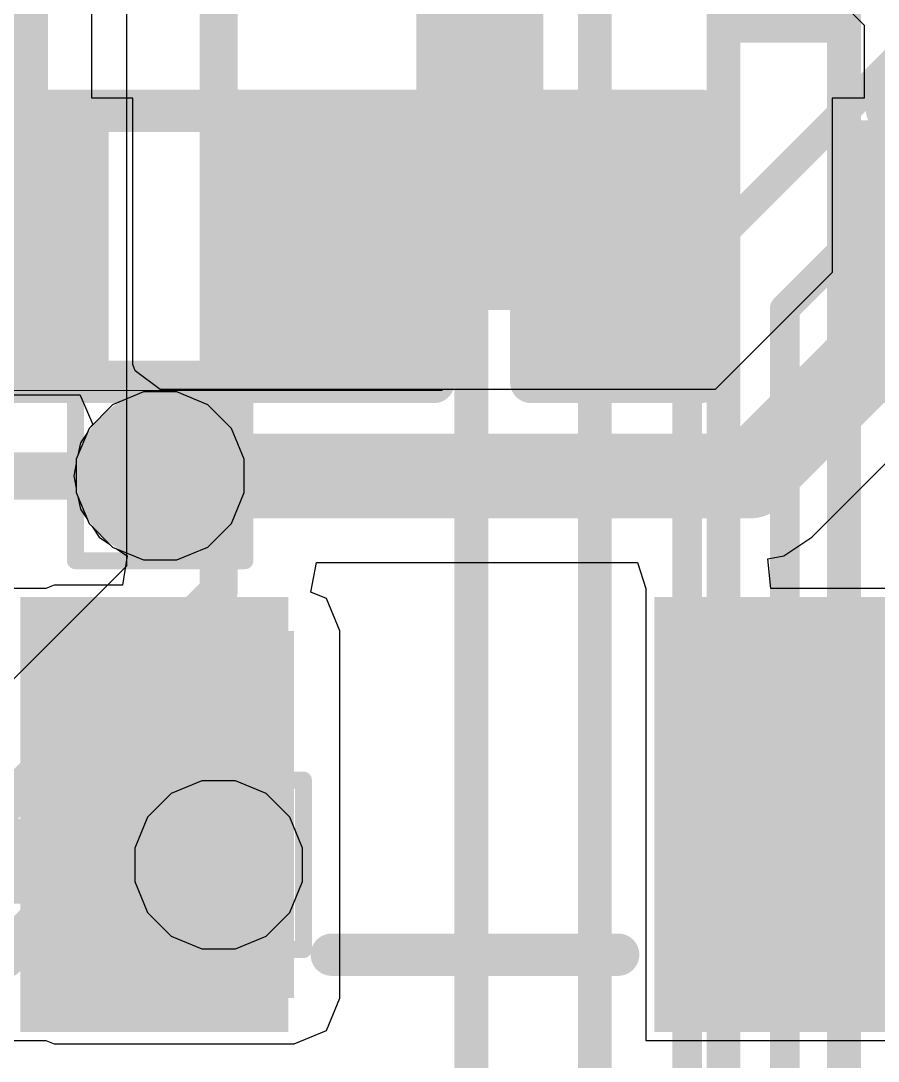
# Model space of a CAD drawing. Header units: inches. Extents: x -6 to 284, y -12 to 154.
# Drawn here: x 20.129 to 22.699, y 9.776 to 12.894 of the extents above; entities that cross this region are included whole.
import ezdxf

# ---------------------------------------------------------------- set-up
doc = ezdxf.new("R2010")
doc.units = ezdxf.units.IN
for name, color, linetype in [('Bottom Layer', 5, 'Continuous'), ('Bottom Overlay', 54, 'Continuous'), ('Bottom Paste', 16, 'Continuous'), ('Bottom Solder', 6, 'Continuous'), ('Drill Drawing', 1, 'Continuous'), ('GND-1', 16, 'Continuous'), ('GND-2', 90, 'Continuous'), ('GND-3', 216, 'Continuous'), ('GND-4', 54, 'Continuous'), ('PWR-1', 156, 'Continuous'), ('PWR-2', 130, 'Continuous'), ('Signal L1', 76, 'Continuous'), ('Signal L2', 6, 'Continuous'), ('Top Layer', 1, 'Continuous'), ('Via Holes', 16, 'Continuous')]:
    doc.layers.add(name, color=color, linetype=linetype)

# ---------------------------------------------------------------- blocks, each defined once
blk = doc.blocks.new('SOT_23_5_B_14')
at = {"layer": 'Bottom Layer'}
for points in [[(0.74999977, 1.25000004), (1.85000011, 1.25000004), (1.85000011, 0.65000124), (0.74999977, 0.65000124)], [(0.74999977, -0.65000124), (1.85000011, -0.65000124), (1.85000011, -1.25000004), (0.74999977, -1.25000004)]]:
    blk.add_hatch(color=5, dxfattribs=at).paths.add_polyline_path(points)
at = {"layer": 'Bottom Paste'}
for points in [[(0.74999977, 1.25000004), (1.85000011, 1.25000004), (1.85000011, 0.65000124), (0.74999977, 0.65000124)], [(0.74999977, -0.65000124), (1.85000011, -0.65000124), (1.85000011, -1.25000004), (0.74999977, -1.25000004)]]:
    blk.add_hatch(color=16, dxfattribs=at).paths.add_polyline_path(points)
at = {"layer": 'Bottom Solder'}
for points in [[(0.6483997699999999, 1.35160004), (1.95160011, 1.35160004), (1.95160011, 0.54840124), (0.6483997699999999, 0.54840124)], [(0.6483997699999999, -0.54840124), (1.95160011, -0.54840124), (1.95160011, -1.35160004), (0.6483997699999999, -1.35160004)]]:
    blk.add_hatch(color=6, dxfattribs=at).paths.add_polyline_path(points)
at = {"layer": 'Bottom Overlay'}
for points in [[(0.8735974400000001, 1.49859746, 0.127, 0.127, 0), (0.8735974400000001, 1.3986002, 0.127, 0.127, 0)], [(0.8800033199999999, 0.41800018, 0.127, 0.127, 0), (0.88000078, -0.43999912, 0.127, 0.127, 0)]]:
    blk.add_lwpolyline(points, format="xyseb", dxfattribs=at)
for points in [[(0.84184744, 1.3986002, 0.0635, 0.0635, 1), (0.9053474399999999, 1.3986002, 0.0635, 0.0635, 1)], [(0.8482533200000001, 0.41800018, 0.0635, 0.0635, 1), (0.9117533199999999, 0.41800018, 0.0635, 0.0635, 1)], [(0.84825078, -0.43999912, 0.0635, 0.0635, 1), (0.91175078, -0.43999912, 0.0635, 0.0635, 1)]]:
    blk.add_lwpolyline(points, format="xyseb", close=True, dxfattribs=at)
blk = doc.blocks.new('SOT_23_5_B_16')
at = {"layer": 'Bottom Overlay'}
for points in [[(-2.13360254, -0.8128, 0.127, 0.127, 0), (-2.13360254, -1.0668, 0.127, 0.127, 0)], [(-2.13360254, -0.8128, 0.127, 0.127, 0), (-2.00659746, -0.93979746, 0.127, 0.127, 0)], [(-2.00659746, -0.93979746, 0.127, 0.127, 0), (-2.13360254, -1.0668, 0.127, 0.127, 0)]]:
    blk.add_lwpolyline(points, format="xyseb", dxfattribs=at)
for points in [[(-2.16535254, -0.8128, 0.0635, 0.0635, 1), (-2.10185254, -0.8128, 0.0635, 0.0635, 1)], [(-2.16535254, -0.8128, 0.0635, 0.0635, 1), (-2.10185254, -0.8128, 0.0635, 0.0635, 1)], [(-2.16535254, -1.0668, 0.0635, 0.0635, 1), (-2.10185254, -1.0668, 0.0635, 0.0635, 1)], [(-2.16535254, -1.0668, 0.0635, 0.0635, 1), (-2.10185254, -1.0668, 0.0635, 0.0635, 1)]]:
    blk.add_lwpolyline(points, format="xyseb", close=True, dxfattribs=at)
blk = doc.blocks.new('R___0402_B_48')
at = {"layer": 'Bottom Layer'}
for points in [[(-0.2413, 0.3175), (-0.2412999999999999, -0.3175), (-0.6985, -0.3175), (-0.6985, 0.3175)], [(0.6985, 0.31749746), (0.6985, -0.31750254), (0.2413, -0.31750254), (0.2412999999999999, 0.31749746)]]:
    blk.add_hatch(color=5, dxfattribs=at).paths.add_polyline_path(points)
at = {"layer": 'Bottom Paste'}
for points in [[(-0.2413, 0.3175), (-0.2412999999999999, -0.3175), (-0.6985, -0.3175), (-0.6985, 0.3175)], [(0.6985, 0.31749746), (0.6985, -0.31750254), (0.2413, -0.31750254), (0.2412999999999999, 0.31749746)]]:
    blk.add_hatch(color=16, dxfattribs=at).paths.add_polyline_path(points)
at = {"layer": 'Bottom Solder'}
for points in [[(-0.18629884, 0.37250116), (-0.1862988399999999, -0.37250116), (-0.75350116, -0.37250116), (-0.75350116, 0.37250116)], [(0.75350116, 0.3724986199999999), (0.75350116, -0.3725037), (0.18629884, -0.3725037), (0.1862988399999999, 0.3724986199999999)]]:
    blk.add_hatch(color=6, dxfattribs=at).paths.add_polyline_path(points)
at = {"layer": 'Bottom Overlay'}
for points in [[(0.7874, 0.4064, 0.127, 0.127, 0), (-0.7874, 0.4064, 0.127, 0.127, 0)], [(-0.7874, 0.4064, 0.127, 0.127, 0), (-0.7874, -0.4064, 0.127, 0.127, 0)], [(0.7874, 0.4064, 0.127, 0.127, 0), (0.7874, -0.4064, 0.127, 0.127, 0)], [(0.8128, 0.4318, 0.0032258, 0.0032258, 0), (-0.8128, 0.4318, 0.0032258, 0.0032258, 0)], [(0.7874, -0.4064, 0.127, 0.127, 0), (-0.7874, -0.4064, 0.127, 0.127, 0)]]:
    blk.add_lwpolyline(points, format="xyseb", dxfattribs=at)
for points in [[(-0.8191499999999999, 0.4064, 0.0635, 0.0635, 1), (-0.7556499999999999, 0.4064, 0.0635, 0.0635, 1)], [(-0.8191499999999999, 0.4064, 0.0635, 0.0635, 1), (-0.7556499999999999, 0.4064, 0.0635, 0.0635, 1)], [(0.7556499999999999, 0.4064, 0.0635, 0.0635, 1), (0.8191499999999999, 0.4064, 0.0635, 0.0635, 1)], [(0.7556499999999999, 0.4064, 0.0635, 0.0635, 1), (0.8191499999999999, 0.4064, 0.0635, 0.0635, 1)], [(-0.81360518, 0.4318, 0.0016129, 0.0016129, 1), (-0.8119948199999999, 0.4318, 0.0016129, 0.0016129, 1)], [(0.8119948199999999, 0.4318, 0.0016129, 0.0016129, 1), (0.81360518, 0.4318, 0.0016129, 0.0016129, 1)], [(-0.8191499999999999, -0.4064, 0.0635, 0.0635, 1), (-0.7556499999999999, -0.4064, 0.0635, 0.0635, 1)], [(-0.8191499999999999, -0.4064, 0.0635, 0.0635, 1), (-0.7556499999999999, -0.4064, 0.0635, 0.0635, 1)], [(0.7556499999999999, -0.4064, 0.0635, 0.0635, 1), (0.8191499999999999, -0.4064, 0.0635, 0.0635, 1)], [(0.7556499999999999, -0.4064, 0.0635, 0.0635, 1), (0.8191499999999999, -0.4064, 0.0635, 0.0635, 1)]]:
    blk.add_lwpolyline(points, format="xyseb", close=True, dxfattribs=at)
blk = doc.blocks.new('C___0402_B_77')
at = {"layer": 'Bottom Layer'}
for points in [[(-0.2412999999999999, 0.31749746), (-0.2413000000000001, -0.3175025400000001), (-0.6985, -0.3175025399999999), (-0.6985, 0.31749746)], [(0.6985, 0.31749746), (0.6985, -0.3175025400000001), (0.2412999999999999, -0.3175025399999999), (0.2413000000000001, 0.31749746)]]:
    blk.add_hatch(color=5, dxfattribs=at).paths.add_polyline_path(points)
at = {"layer": 'Bottom Paste'}
for points in [[(-0.2412999999999999, 0.31749746), (-0.2413000000000001, -0.3175025400000001), (-0.6985, -0.3175025399999999), (-0.6985, 0.31749746)], [(0.6985, 0.31749746), (0.6985, -0.3175025400000001), (0.2412999999999999, -0.3175025399999999), (0.2413000000000001, 0.31749746)]]:
    blk.add_hatch(color=16, dxfattribs=at).paths.add_polyline_path(points)
at = {"layer": 'Bottom Solder'}
for points in [[(-0.1813001199999999, 0.3774973399999999), (-0.1813001200000001, -0.3775024200000001), (-0.7584998799999999, -0.3775024199999999), (-0.7584998799999999, 0.3774973400000001)], [(0.7584998799999999, 0.3774973399999999), (0.7584998799999999, -0.3775024200000001), (0.1813001199999999, -0.3775024199999999), (0.1813001200000001, 0.3774973400000001)]]:
    blk.add_hatch(color=6, dxfattribs=at).paths.add_polyline_path(points)
at = {"layer": 'Bottom Overlay'}
for points in [[(-0.78740254, 0.40640254, 0.127, 0.127, 0), (-0.2794, 0.40639746, 0.127, 0.127, 0)], [(-0.78740254, -0.40640508, 0.127, 0.127, 0), (-0.78740254, 0.40640254, 0.127, 0.127, 0)], [(0.27940254, 0.40640254, 0.127, 0.127, 0), (0.7874, 0.40639492, 0.127, 0.127, 0)], [(0.7874, 0.40639492, 0.127, 0.127, 0), (0.78740254, -0.40640508, 0.127, 0.127, 0)], [(-0.78740254, -0.40640508, 0.127, 0.127, 0), (-0.2794, -0.40640508, 0.127, 0.127, 0)], [(0.2794, -0.40640508, 0.127, 0.127, 0), (0.78740254, -0.40640508, 0.127, 0.127, 0)]]:
    blk.add_lwpolyline(points, format="xyseb", dxfattribs=at)
for points in [[(-0.8191525399999998, 0.40640254, 0.0635, 0.0635, 1), (-0.75565254, 0.40640254, 0.0635, 0.0635, 1)], [(-0.8191525399999998, 0.40640254, 0.0635, 0.0635, 1), (-0.75565254, 0.40640254, 0.0635, 0.0635, 1)], [(-0.31115, 0.40639746, 0.0635, 0.0635, 1), (-0.24765, 0.40639746, 0.0635, 0.0635, 1)], [(0.24765254, 0.40640254, 0.0635, 0.0635, 1), (0.31115254, 0.40640254, 0.0635, 0.0635, 1)], [(0.7556499999999999, 0.40639492, 0.0635, 0.0635, 1), (0.8191499999999999, 0.40639492, 0.0635, 0.0635, 1)], [(0.7556499999999999, 0.40639492, 0.0635, 0.0635, 1), (0.8191499999999999, 0.40639492, 0.0635, 0.0635, 1)], [(-0.8191525399999998, -0.40640508, 0.0635, 0.0635, 1), (-0.75565254, -0.40640508, 0.0635, 0.0635, 1)], [(-0.8191525399999998, -0.40640508, 0.0635, 0.0635, 1), (-0.75565254, -0.40640508, 0.0635, 0.0635, 1)], [(-0.31115, -0.40640508, 0.0635, 0.0635, 1), (-0.24765, -0.40640508, 0.0635, 0.0635, 1)], [(0.24765, -0.40640508, 0.0635, 0.0635, 1), (0.31115, -0.40640508, 0.0635, 0.0635, 1)], [(0.75565254, -0.40640508, 0.0635, 0.0635, 1), (0.8191525399999998, -0.40640508, 0.0635, 0.0635, 1)], [(0.75565254, -0.40640508, 0.0635, 0.0635, 1), (0.8191525399999998, -0.40640508, 0.0635, 0.0635, 1)]]:
    blk.add_lwpolyline(points, format="xyseb", close=True, dxfattribs=at)

msp = doc.modelspace()

# ---------------------------------------------------------------- hatches: boundary and pattern name
at = {"layer": 'Bottom Layer'}
h = msp.add_hatch(color=5, dxfattribs=at)
edge = h.paths.add_edge_path()
edge.add_arc((20.54664166, 11.5299363), 0.1499997, 0, 360)
msp.add_hatch(color=5, dxfattribs=at).paths.add_polyline_path([(20.22908324, 9.9652836), (20.94779656, 9.9652836), (20.94779656, 11.06528648), (20.22908324, 11.06528648)])
h = msp.add_hatch(color=5, dxfattribs=at)
edge = h.paths.add_edge_path()
edge.add_arc((20.72188388, 10.3645843), 0.1499997, 0, 360)
at = {"layer": 'Bottom Solder'}
h = msp.add_hatch(color=6, dxfattribs=at)
edge = h.paths.add_edge_path()
edge.add_arc((20.54664166, 11.5299363), 0.2515997, 0, 360)
at = {"layer": 'GND-1'}
h = msp.add_hatch(color=16, dxfattribs=at)
edge = h.paths.add_edge_path()
edge.add_arc((20.72188388, 10.3645843), 0.1499997, 0, 360)
at = {"layer": 'GND-2'}
h = msp.add_hatch(color=90, dxfattribs=at)
edge = h.paths.add_edge_path()
edge.add_arc((20.72188388, 10.3645843), 0.1499997, 0, 360)
at = {"layer": 'GND-3'}
h = msp.add_hatch(color=216, dxfattribs=at)
edge = h.paths.add_edge_path()
edge.add_arc((20.72188388, 10.3645843), 0.1499997, 0, 360)
at = {"layer": 'GND-4'}
h = msp.add_hatch(color=54, dxfattribs=at)
edge = h.paths.add_edge_path()
edge.add_arc((20.54664166, 11.5299363), 0.1499997, 0, 360)
h = msp.add_hatch(color=54, dxfattribs=at)
edge = h.paths.add_edge_path()
edge.add_arc((20.72188388, 10.3645843), 0.1499997, 0, 360)
at = {"layer": 'PWR-1'}
h = msp.add_hatch(color=156, dxfattribs=at)
edge = h.paths.add_edge_path()
edge.add_arc((20.72188388, 10.3645843), 0.1499997, 0, 360)
at = {"layer": 'PWR-2'}
h = msp.add_hatch(color=130, dxfattribs=at)
edge = h.paths.add_edge_path()
edge.add_arc((20.72188388, 10.3645843), 0.1499997, 0, 360)
at = {"layer": 'Signal L1'}
h = msp.add_hatch(color=76, dxfattribs=at)
edge = h.paths.add_edge_path()
edge.add_arc((20.72188388, 10.3645843), 0.1499997, 0, 360)
at = {"layer": 'Signal L2'}
h = msp.add_hatch(color=6, dxfattribs=at)
edge = h.paths.add_edge_path()
edge.add_arc((20.54664166, 11.5299363), 0.1499997, 0, 360)
h = msp.add_hatch(color=6, dxfattribs=at)
edge = h.paths.add_edge_path()
edge.add_arc((20.72188388, 10.3645843), 0.1499997, 0, 360)
at = {"layer": 'Top Layer'}
h = msp.add_hatch(color=1, dxfattribs=at)
edge = h.paths.add_edge_path()
edge.add_arc((20.72188388, 10.3645843), 0.1499997, 0, 360)
at = {"layer": 'Via Holes'}
h = msp.add_hatch(color=7, dxfattribs=at)
edge = h.paths.add_edge_path()
edge.add_arc((20.54664166, 11.5299363), 0.07499858, 0, 360)
h = msp.add_hatch(color=7, dxfattribs=at)
edge = h.paths.add_edge_path()
edge.add_arc((20.72188388, 10.3645843), 0.07499858, 0, 360)

# ---------------------------------------------------------------- linework, layer by layer
at = {"layer": 'Bottom Layer'}
for p, q in [((22.4898331, 13.0482721), (22.65693208, 12.88117312)), ((20.34200656, 12.6624334), (20.34200656, 12.95857454)), ((22.65693208, 12.88117312), (22.65693208, 12.66242832)), ((20.46452854, 12.6624334), (20.34200656, 12.6624334)), ((20.46452854, 11.86366944), (20.46452854, 12.6624334)), ((22.65693208, 12.66242832), (22.56030794, 12.66242832)), ((22.56030794, 12.66242832), (22.56030794, 12.139676)), ((22.56030794, 12.139676), (22.2095441, 11.78891216)), ((20.47193518, 11.84469818), (20.46452854, 11.86366944)), ((20.54664166, 11.7889147), (20.47193518, 11.84469818)), ((20.55343108, 11.78891216), (20.54664166, 11.7889147)), ((22.2095441, 11.78891216), (20.55343108, 11.78891216)), ((19.75332854, 11.7734334), (20.30507496, 11.7734334)), ((20.30507496, 11.7734334), (20.30680978, 11.7716427)), ((20.30680978, 11.7716427), (20.34445512, 11.6845334)), ((22.49993976, 11.34681246), (22.92655562, 11.77342832)), ((20.32838454, 11.6604796), (20.30737874, 11.62904202)), ((20.33334516, 11.6724557), (20.32838454, 11.6604796)), ((20.34251202, 11.68162256), (20.33334516, 11.6724557)), ((20.34445512, 11.6845334), (20.34251202, 11.68162256)), ((20.30737874, 11.62904202), (20.30000258, 11.59195802)), ((20.29504196, 11.5670203), (20.2876658, 11.5299363)), ((20.30000258, 11.59195802), (20.29504196, 11.57998192)), ((20.29504196, 11.57998192), (20.29504196, 11.5670203)), ((20.2876658, 11.5299363), (20.29504196, 11.4928523)), ((20.29504196, 11.4928523), (20.29504196, 11.47989068)), ((20.29504196, 11.47989068), (20.30000258, 11.46791458)), ((20.30000258, 11.46791458), (20.30737874, 11.43083058)), ((20.30737874, 11.43083058), (20.32838454, 11.399393)), ((20.32838454, 11.399393), (20.33334516, 11.3874169)), ((20.33334516, 11.3874169), (20.34251202, 11.37825004)), ((20.34251202, 11.37825004), (20.36351782, 11.34681246)), ((20.36351782, 11.34681246), (20.3949554, 11.32580666)), ((20.3949554, 11.32580666), (20.40412226, 11.3166398)), ((22.41592164, 11.29067338), (22.49993976, 11.34681246)), ((20.40412226, 11.3166398), (20.41609836, 11.31167918)), ((20.41609836, 11.31167918), (20.4475334, 11.29067338)), ((20.4475334, 11.29067338), (20.43386312, 11.20275128)), ((22.36821536, 11.28118394), (22.41592164, 11.29067338)), ((20.99775328, 11.18206044), (21.01543676, 11.27096044)), ((21.01543676, 11.27096044), (21.9774008, 11.27096044)), ((21.9774008, 11.27096044), (22.00208198, 11.19228394)), ((22.37697074, 11.19228394), (22.36821536, 11.28118394)), ((20.22908324, 11.20275128), (20.20381278, 11.19228394)), ((20.43386312, 11.20275128), (20.22908324, 11.20275128)), ((20.20381278, 11.19228394), (20.10208324, 11.19228394)), ((21.04500236, 11.16248974), (20.99775328, 11.18206044)), ((21.0852639, 11.06528648), (21.04500236, 11.16248974)), ((22.00208198, 11.19228394), (22.00208452, 11.1820579)), ((22.00208452, 11.1820579), (22.00208452, 9.83828614)), ((22.85608332, 11.19228394), (22.37697074, 11.19228394)), ((21.0852639, 9.9652836), (21.0852639, 11.06528648)), ((21.04500236, 9.868080339999999), (21.0852639, 9.9652836)), ((20.9477991, 9.8278188), (21.04500236, 9.868080339999999)), ((20.10208324, 9.83828614), (20.20381278, 9.83828614)), ((20.20381278, 9.83828614), (20.22908324, 9.8278188)), ((20.22908324, 9.8278188), (20.9477991, 9.8278188)), ((22.00208452, 9.83828614), (22.85608332, 9.83828614))]:
    msp.add_line(p, q, dxfattribs=at)
for points in [[(21.50485158, 12.21793086, 0.3809999999999999, 0.3809999999999999, 0), (21.50485158, 13.6995027, 0.3809999999999999, 0.3809999999999999, 0)], [(20.10892854, 12.2179334, 0.2032, 0.2032, 0), (20.10892854, 13.0551174, 0.2032, 0.2032, 0)], [(21.04872854, 12.21793086, 0.3809999999999999, 0.3809999999999999, 0), (21.50485158, 12.21793086, 0.3809999999999999, 0.3809999999999999, 0)], [(21.50485158, 12.21793086, 0.3809999999999999, 0.3809999999999999, 0), (21.9761054, 12.21793086, 0.3809999999999999, 0.3809999999999999, 0)], [(21.9761054, 12.21793086, 0.3809999999999999, 0.3809999999999999, 0), (21.97610794, 12.21792832, 0.3809999999999999, 0.3809999999999999, 0)], [(22.31681592, 11.5299363, 0.254, 0.254, 0), (22.91590794, 12.12902832, 0.254, 0.254, 0)], [(20.54664166, 11.5299363, 0.254, 0.254, 0), (22.31681592, 11.5299363, 0.254, 0.254, 0)], [(22.42908392, 10.51528504, 0.254, 0.254, 0), (22.51484448, 10.6010456, 0.254, 0.254, 0)], [(22.51484448, 10.6010456, 0.254, 0.254, 0), (23.5568236, 10.6010456, 0.254, 0.254, 0)], [(20.38896862, 10.37517102, 0.254, 0.254, 0), (20.52908264, 10.51528504, 0.254, 0.254, 0)], [(19.28249382, 10.37517102, 0.254, 0.254, 0), (20.38896862, 10.37517102, 0.254, 0.254, 0)]]:
    msp.add_lwpolyline(points, format="xyseb", dxfattribs=at)
for points in [[(20.95347854, 12.21793086, 0.1905, 0.1905, 1), (21.14397854, 12.21793086, 0.1905, 0.1905, 1)], [(21.40960158, 12.21793086, 0.1905, 0.1905, 1), (21.60010158, 12.21793086, 0.1905, 0.1905, 1)], [(21.40960158, 12.21793086, 0.1905, 0.1905, 1), (21.60010158, 12.21793086, 0.1905, 0.1905, 1)], [(21.40960158, 12.21793086, 0.1905, 0.1905, 1), (21.60010158, 12.21793086, 0.1905, 0.1905, 1)], [(21.8808554, 12.21793086, 0.1905, 0.1905, 1), (22.0713554, 12.21793086, 0.1905, 0.1905, 1)], [(21.8808554, 12.21793086, 0.1905, 0.1905, 1), (22.0713554, 12.21793086, 0.1905, 0.1905, 1)], [(21.88085794, 12.21792832, 0.1905, 0.1905, 1), (22.07135794, 12.21792832, 0.1905, 0.1905, 1)], [(20.05812854, 12.2179334, 0.1016, 0.1016, 1), (20.15972854, 12.2179334, 0.1016, 0.1016, 1)], [(20.48314166, 11.5299363, 0.127, 0.127, 1), (20.61014166, 11.5299363, 0.127, 0.127, 1)], [(22.25331592, 11.5299363, 0.127, 0.127, 1), (22.38031592, 11.5299363, 0.127, 0.127, 1)], [(22.25331592, 11.5299363, 0.127, 0.127, 1), (22.38031592, 11.5299363, 0.127, 0.127, 1)], [(22.45134448, 10.6010456, 0.127, 0.127, 1), (22.57834448, 10.6010456, 0.127, 0.127, 1)], [(22.45134448, 10.6010456, 0.127, 0.127, 1), (22.57834448, 10.6010456, 0.127, 0.127, 1)], [(20.46558264, 10.51528504, 0.127, 0.127, 1), (20.59258264, 10.51528504, 0.127, 0.127, 1)], [(22.36558392, 10.51528504, 0.127, 0.127, 1), (22.49258392, 10.51528504, 0.127, 0.127, 1)], [(20.32546862, 10.37517102, 0.127, 0.127, 1), (20.45246862, 10.37517102, 0.127, 0.127, 1)], [(20.32546862, 10.37517102, 0.127, 0.127, 1), (20.45246862, 10.37517102, 0.127, 0.127, 1)]]:
    msp.add_lwpolyline(points, format="xyseb", close=True, dxfattribs=at)
at = {"layer": 'Drill Drawing'}
for points in [[(20.29264166, 11.7839363, 0.0508, 0.0508, 0), (20.80064166, 11.7839363, 0.0508, 0.0508, 0)], [(20.29264166, 11.2759363, 0.0508, 0.0508, 0), (20.29264166, 11.7839363, 0.0508, 0.0508, 0)], [(20.80064166, 11.2759363, 0.0508, 0.0508, 0), (20.80064166, 11.7839363, 0.0508, 0.0508, 0)], [(20.29264166, 11.2759363, 0.0508, 0.0508, 0), (20.80064166, 11.2759363, 0.0508, 0.0508, 0)], [(20.46788388, 10.6185843, 0.0508, 0.0508, 0), (20.97588388, 10.6185843, 0.0508, 0.0508, 0)], [(20.46788388, 10.1105843, 0.0508, 0.0508, 0), (20.46788388, 10.6185843, 0.0508, 0.0508, 0)], [(20.97588388, 10.1105843, 0.0508, 0.0508, 0), (20.97588388, 10.6185843, 0.0508, 0.0508, 0)], [(20.46788388, 10.1105843, 0.0508, 0.0508, 0), (20.97588388, 10.1105843, 0.0508, 0.0508, 0)]]:
    msp.add_lwpolyline(points, format="xyseb", dxfattribs=at)
for points in [[(20.27994166, 11.7839363, 0.0254, 0.0254, 1), (20.30534166, 11.7839363, 0.0254, 0.0254, 1)], [(20.27994166, 11.7839363, 0.0254, 0.0254, 1), (20.30534166, 11.7839363, 0.0254, 0.0254, 1)], [(20.78794166, 11.7839363, 0.0254, 0.0254, 1), (20.81334166, 11.7839363, 0.0254, 0.0254, 1)], [(20.78794166, 11.7839363, 0.0254, 0.0254, 1), (20.81334166, 11.7839363, 0.0254, 0.0254, 1)], [(20.27994166, 11.2759363, 0.0254, 0.0254, 1), (20.30534166, 11.2759363, 0.0254, 0.0254, 1)], [(20.27994166, 11.2759363, 0.0254, 0.0254, 1), (20.30534166, 11.2759363, 0.0254, 0.0254, 1)], [(20.78794166, 11.2759363, 0.0254, 0.0254, 1), (20.81334166, 11.2759363, 0.0254, 0.0254, 1)], [(20.78794166, 11.2759363, 0.0254, 0.0254, 1), (20.81334166, 11.2759363, 0.0254, 0.0254, 1)], [(20.45518388, 10.6185843, 0.0254, 0.0254, 1), (20.48058388, 10.6185843, 0.0254, 0.0254, 1)], [(20.45518388, 10.6185843, 0.0254, 0.0254, 1), (20.48058388, 10.6185843, 0.0254, 0.0254, 1)], [(20.96318388, 10.6185843, 0.0254, 0.0254, 1), (20.98858388, 10.6185843, 0.0254, 0.0254, 1)], [(20.96318388, 10.6185843, 0.0254, 0.0254, 1), (20.98858388, 10.6185843, 0.0254, 0.0254, 1)], [(20.45518388, 10.1105843, 0.0254, 0.0254, 1), (20.48058388, 10.1105843, 0.0254, 0.0254, 1)], [(20.45518388, 10.1105843, 0.0254, 0.0254, 1), (20.48058388, 10.1105843, 0.0254, 0.0254, 1)], [(20.96318388, 10.1105843, 0.0254, 0.0254, 1), (20.98858388, 10.1105843, 0.0254, 0.0254, 1)], [(20.96318388, 10.1105843, 0.0254, 0.0254, 1), (20.98858388, 10.1105843, 0.0254, 0.0254, 1)]]:
    msp.add_lwpolyline(points, format="xyseb", close=True, dxfattribs=at)
at = {"layer": 'GND-1'}
for p, q in [((20.67183826, 10.616184), (20.57936448, 10.5778808)), ((20.7719295, 10.616184), (20.67183826, 10.616184)), ((20.86440328, 10.5778808), (20.7719295, 10.616184)), ((20.57936448, 10.5778808), (20.50858738, 10.5071037)), ((20.93518038, 10.5071037), (20.86440328, 10.5778808)), ((20.50858738, 10.5071037), (20.47028418, 10.41462992)), ((20.97348358, 10.41462992), (20.93518038, 10.5071037)), ((20.47028418, 10.41462992), (20.47028418, 10.31453868)), ((20.97348358, 10.31453868), (20.97348358, 10.41462992)), ((20.47028418, 10.31453868), (20.50858738, 10.2220649)), ((20.93518038, 10.2220649), (20.97348358, 10.31453868)), ((20.50858738, 10.2220649), (20.57936448, 10.1512878)), ((20.86440328, 10.1512878), (20.93518038, 10.2220649)), ((20.57936448, 10.1512878), (20.67183826, 10.1129846)), ((20.7719295, 10.1129846), (20.86440328, 10.1512878)), ((20.67183826, 10.1129846), (20.7719295, 10.1129846))]:
    msp.add_line(p, q, dxfattribs=at)
at = {"layer": 'GND-2'}
for p, q in [((20.67183826, 10.616184), (20.57936448, 10.5778808)), ((20.7719295, 10.616184), (20.67183826, 10.616184)), ((20.86440328, 10.5778808), (20.7719295, 10.616184)), ((20.57936448, 10.5778808), (20.50858738, 10.5071037)), ((20.93518038, 10.5071037), (20.86440328, 10.5778808)), ((20.50858738, 10.5071037), (20.47028418, 10.41462992)), ((20.97348358, 10.41462992), (20.93518038, 10.5071037)), ((20.47028418, 10.41462992), (20.47028418, 10.31453868)), ((20.97348358, 10.31453868), (20.97348358, 10.41462992)), ((20.47028418, 10.31453868), (20.50858738, 10.2220649)), ((20.93518038, 10.2220649), (20.97348358, 10.31453868)), ((20.50858738, 10.2220649), (20.57936448, 10.1512878)), ((20.86440328, 10.1512878), (20.93518038, 10.2220649)), ((20.57936448, 10.1512878), (20.67183826, 10.1129846)), ((20.7719295, 10.1129846), (20.86440328, 10.1512878)), ((20.67183826, 10.1129846), (20.7719295, 10.1129846))]:
    msp.add_line(p, q, dxfattribs=at)
at = {"layer": 'GND-3'}
for p, q in [((20.67183826, 10.616184), (20.57936448, 10.5778808)), ((20.7719295, 10.616184), (20.67183826, 10.616184)), ((20.86440328, 10.5778808), (20.7719295, 10.616184)), ((20.57936448, 10.5778808), (20.50858738, 10.5071037)), ((20.93518038, 10.5071037), (20.86440328, 10.5778808)), ((20.50858738, 10.5071037), (20.47028418, 10.41462992)), ((20.97348358, 10.41462992), (20.93518038, 10.5071037)), ((20.47028418, 10.41462992), (20.47028418, 10.31453868)), ((20.97348358, 10.31453868), (20.97348358, 10.41462992)), ((20.47028418, 10.31453868), (20.50858738, 10.2220649)), ((20.93518038, 10.2220649), (20.97348358, 10.31453868)), ((20.50858738, 10.2220649), (20.57936448, 10.1512878)), ((20.86440328, 10.1512878), (20.93518038, 10.2220649)), ((20.57936448, 10.1512878), (20.67183826, 10.1129846)), ((20.7719295, 10.1129846), (20.86440328, 10.1512878)), ((20.67183826, 10.1129846), (20.7719295, 10.1129846))]:
    msp.add_line(p, q, dxfattribs=at)
at = {"layer": 'GND-4'}
for p, q in [((20.49659604, 11.781536), (20.40412226, 11.7432328)), ((20.59668728, 11.781536), (20.49659604, 11.781536)), ((20.68916106, 11.7432328), (20.59668728, 11.781536)), ((20.40412226, 11.7432328), (20.33334516, 11.6724557)), ((20.75993816, 11.6724557), (20.68916106, 11.7432328)), ((20.33334516, 11.6724557), (20.29504196, 11.57998192)), ((20.79824136, 11.57998192), (20.75993816, 11.6724557)), ((20.29504196, 11.57998192), (20.29504196, 11.47989068)), ((20.79824136, 11.47989068), (20.79824136, 11.57998192)), ((20.29504196, 11.47989068), (20.33334516, 11.3874169)), ((20.75993816, 11.3874169), (20.79824136, 11.47989068)), ((20.33334516, 11.3874169), (20.40412226, 11.3166398)), ((20.68916106, 11.3166398), (20.75993816, 11.3874169)), ((20.40412226, 11.3166398), (20.49659604, 11.2783366)), ((20.59668728, 11.2783366), (20.68916106, 11.3166398)), ((20.49659604, 11.2783366), (20.59668728, 11.2783366)), ((20.67183826, 10.616184), (20.57936448, 10.5778808)), ((20.7719295, 10.616184), (20.67183826, 10.616184)), ((20.86440328, 10.5778808), (20.7719295, 10.616184)), ((20.57936448, 10.5778808), (20.50858738, 10.5071037)), ((20.93518038, 10.5071037), (20.86440328, 10.5778808)), ((20.50858738, 10.5071037), (20.47028418, 10.41462992)), ((20.97348358, 10.41462992), (20.93518038, 10.5071037)), ((20.47028418, 10.41462992), (20.47028418, 10.31453868)), ((20.97348358, 10.31453868), (20.97348358, 10.41462992)), ((20.47028418, 10.31453868), (20.50858738, 10.2220649)), ((20.93518038, 10.2220649), (20.97348358, 10.31453868)), ((20.50858738, 10.2220649), (20.57936448, 10.1512878)), ((20.86440328, 10.1512878), (20.93518038, 10.2220649)), ((20.57936448, 10.1512878), (20.67183826, 10.1129846)), ((20.7719295, 10.1129846), (20.86440328, 10.1512878)), ((20.67183826, 10.1129846), (20.7719295, 10.1129846))]:
    msp.add_line(p, q, dxfattribs=at)
at = {"layer": 'PWR-1'}
for p, q in [((20.67183826, 10.616184), (20.57936448, 10.5778808)), ((20.7719295, 10.616184), (20.67183826, 10.616184)), ((20.86440328, 10.5778808), (20.7719295, 10.616184)), ((20.57936448, 10.5778808), (20.50858738, 10.5071037)), ((20.93518038, 10.5071037), (20.86440328, 10.5778808)), ((20.50858738, 10.5071037), (20.47028418, 10.41462992)), ((20.97348358, 10.41462992), (20.93518038, 10.5071037)), ((20.47028418, 10.41462992), (20.47028418, 10.31453868)), ((20.97348358, 10.31453868), (20.97348358, 10.41462992)), ((20.47028418, 10.31453868), (20.50858738, 10.2220649)), ((20.93518038, 10.2220649), (20.97348358, 10.31453868)), ((20.50858738, 10.2220649), (20.57936448, 10.1512878)), ((20.86440328, 10.1512878), (20.93518038, 10.2220649)), ((20.57936448, 10.1512878), (20.67183826, 10.1129846)), ((20.7719295, 10.1129846), (20.86440328, 10.1512878)), ((20.67183826, 10.1129846), (20.7719295, 10.1129846))]:
    msp.add_line(p, q, dxfattribs=at)
at = {"layer": 'PWR-2'}
for p, q in [((20.67183826, 10.616184), (20.57936448, 10.5778808)), ((20.7719295, 10.616184), (20.67183826, 10.616184)), ((20.86440328, 10.5778808), (20.7719295, 10.616184)), ((20.57936448, 10.5778808), (20.50858738, 10.5071037)), ((20.93518038, 10.5071037), (20.86440328, 10.5778808)), ((20.50858738, 10.5071037), (20.47028418, 10.41462992)), ((20.97348358, 10.41462992), (20.93518038, 10.5071037)), ((20.47028418, 10.41462992), (20.47028418, 10.31453868)), ((20.97348358, 10.31453868), (20.97348358, 10.41462992)), ((20.47028418, 10.31453868), (20.50858738, 10.2220649)), ((20.93518038, 10.2220649), (20.97348358, 10.31453868)), ((20.50858738, 10.2220649), (20.57936448, 10.1512878)), ((20.86440328, 10.1512878), (20.93518038, 10.2220649)), ((20.57936448, 10.1512878), (20.67183826, 10.1129846)), ((20.7719295, 10.1129846), (20.86440328, 10.1512878)), ((20.67183826, 10.1129846), (20.7719295, 10.1129846))]:
    msp.add_line(p, q, dxfattribs=at)
at = {"layer": 'Signal L1'}
for p, q in [((20.44543536, 13.07502846), (20.44543536, 11.26003336)), ((20.44543536, 11.26003336), (18.45136518, 9.26596318))]:
    msp.add_line(p, q, dxfattribs=at)
for points in [[(20.72188388, 11.1840518, 0.1143, 0.1143, 0), (20.72188388, 14.80067144, 0.1143, 0.1143, 0)], [(22.12631846, 12.15168766, 0.08889999999999999, 0.08889999999999999, 0), (23.79787468, 13.82324388, 0.08889999999999999, 0.08889999999999999, 0)], [(22.41841846, 12.0306973, 0.08889999999999999, 0.08889999999999999, 0), (23.91886504, 13.53114388, 0.08889999999999999, 0.08889999999999999, 0)], [(22.12631846, 3.9926006, 0.08889999999999999, 0.08889999999999999, 0), (22.12631846, 12.15168766, 0.08889999999999999, 0.08889999999999999, 0)], [(22.41841846, 4.11359096, 0.08889999999999999, 0.08889999999999999, 0), (22.41841846, 12.0306973, 0.08889999999999999, 0.08889999999999999, 0)], [(18.55889862, 9.02106654, 0.1143, 0.1143, 0), (20.72188388, 11.1840518, 0.1143, 0.1143, 0)], [(18.69784678, 8.719517739999999, 0.1143, 0.1143, 0), (20.34291334, 10.3645843, 0.1143, 0.1143, 0)], [(20.34291334, 10.3645843, 0.1143, 0.1143, 0), (20.72188388, 10.3645843, 0.1143, 0.1143, 0)]]:
    msp.add_lwpolyline(points, format="xyseb", dxfattribs=at)
for points in [[(22.10409346, 12.15168766, 0.04445, 0.04445, 1), (22.14854346, 12.15168766, 0.04445, 0.04445, 1)], [(22.10409346, 12.15168766, 0.04445, 0.04445, 1), (22.14854346, 12.15168766, 0.04445, 0.04445, 1)], [(22.39619346, 12.0306973, 0.04445, 0.04445, 1), (22.44064346, 12.0306973, 0.04445, 0.04445, 1)], [(22.39619346, 12.0306973, 0.04445, 0.04445, 1), (22.44064346, 12.0306973, 0.04445, 0.04445, 1)], [(20.69330888, 11.1840518, 0.05714999999999999, 0.05714999999999999, 1), (20.75045888, 11.1840518, 0.05714999999999999, 0.05714999999999999, 1)], [(20.69330888, 11.1840518, 0.05714999999999999, 0.05714999999999999, 1), (20.75045888, 11.1840518, 0.05714999999999999, 0.05714999999999999, 1)], [(20.31433834, 10.3645843, 0.05714999999999999, 0.05714999999999999, 1), (20.37148834, 10.3645843, 0.05714999999999999, 0.05714999999999999, 1)], [(20.31433834, 10.3645843, 0.05714999999999999, 0.05714999999999999, 1), (20.37148834, 10.3645843, 0.05714999999999999, 0.05714999999999999, 1)], [(20.69330888, 10.3645843, 0.05714999999999999, 0.05714999999999999, 1), (20.75045888, 10.3645843, 0.05714999999999999, 0.05714999999999999, 1)]]:
    msp.add_lwpolyline(points, format="xyseb", close=True, dxfattribs=at)
at = {"layer": 'Signal L2'}
for points in [[(22.23494918, 5.003243739999999, 0.1016, 0.1016, 0), (22.23494918, 17.39176862, 0.1016, 0.1016, 0)], [(22.59579174, 5.1527075, 0.1016, 0.1016, 0), (22.59579174, 17.2721651, 0.1016, 0.1016, 0)], [(21.47908328, 4.79791776, 0.1016, 0.1016, 0), (21.47908328, 16.14507312, 0.1016, 0.1016, 0)], [(21.84927558, 4.915334339999999, 0.1016, 0.1016, 0), (21.84927558, 15.3440003, 0.1016, 0.1016, 0)], [(18.17952422, 11.5299363, 0.14224, 0.14224, 0), (20.54664166, 11.5299363, 0.14224, 0.14224, 0)]]:
    msp.add_lwpolyline(points, format="xyseb", dxfattribs=at)
msp.add_lwpolyline([(20.51108166, 11.5299363, 0.07111999999999999, 0.07111999999999999, 1), (20.58220166, 11.5299363, 0.07111999999999999, 0.07111999999999999, 1)], format="xyseb", close=True, dxfattribs=at)
at = {"layer": 'Top Layer'}
for p, q in [((20.67183826, 10.616184), (20.57936448, 10.5778808)), ((20.7719295, 10.616184), (20.67183826, 10.616184)), ((20.86440328, 10.5778808), (20.7719295, 10.616184)), ((20.57936448, 10.5778808), (20.50858738, 10.5071037)), ((20.93518038, 10.5071037), (20.86440328, 10.5778808)), ((20.50858738, 10.5071037), (20.47028418, 10.41462992)), ((20.97348358, 10.41462992), (20.93518038, 10.5071037)), ((20.47028418, 10.41462992), (20.47028418, 10.31453868)), ((20.97348358, 10.31453868), (20.97348358, 10.41462992)), ((20.47028418, 10.31453868), (20.50858738, 10.2220649)), ((20.93518038, 10.2220649), (20.97348358, 10.31453868)), ((20.50858738, 10.2220649), (20.57936448, 10.1512878)), ((20.86440328, 10.1512878), (20.93518038, 10.2220649)), ((20.57936448, 10.1512878), (20.67183826, 10.1129846)), ((20.7719295, 10.1129846), (20.86440328, 10.1512878)), ((20.67183826, 10.1129846), (20.7719295, 10.1129846))]:
    msp.add_line(p, q, dxfattribs=at)

# ---------------------------------------------------------------- block references
for name, p, rotation in [('SOT_23_5_B_16', (21.47908328, 15.02527094), 90), ('R___0402_B_48', (20.57882854, 12.21793086), 180), ('SOT_23_5_B_14', (21.47908328, 9.2152851), 90)]:
    msp.add_blockref(name, p, dxfattribs=dict(rotation=rotation))
msp.add_blockref('C___0402_B_77', (22.44600794, 12.21793086))

doc.saveas('drawing.dxf')
